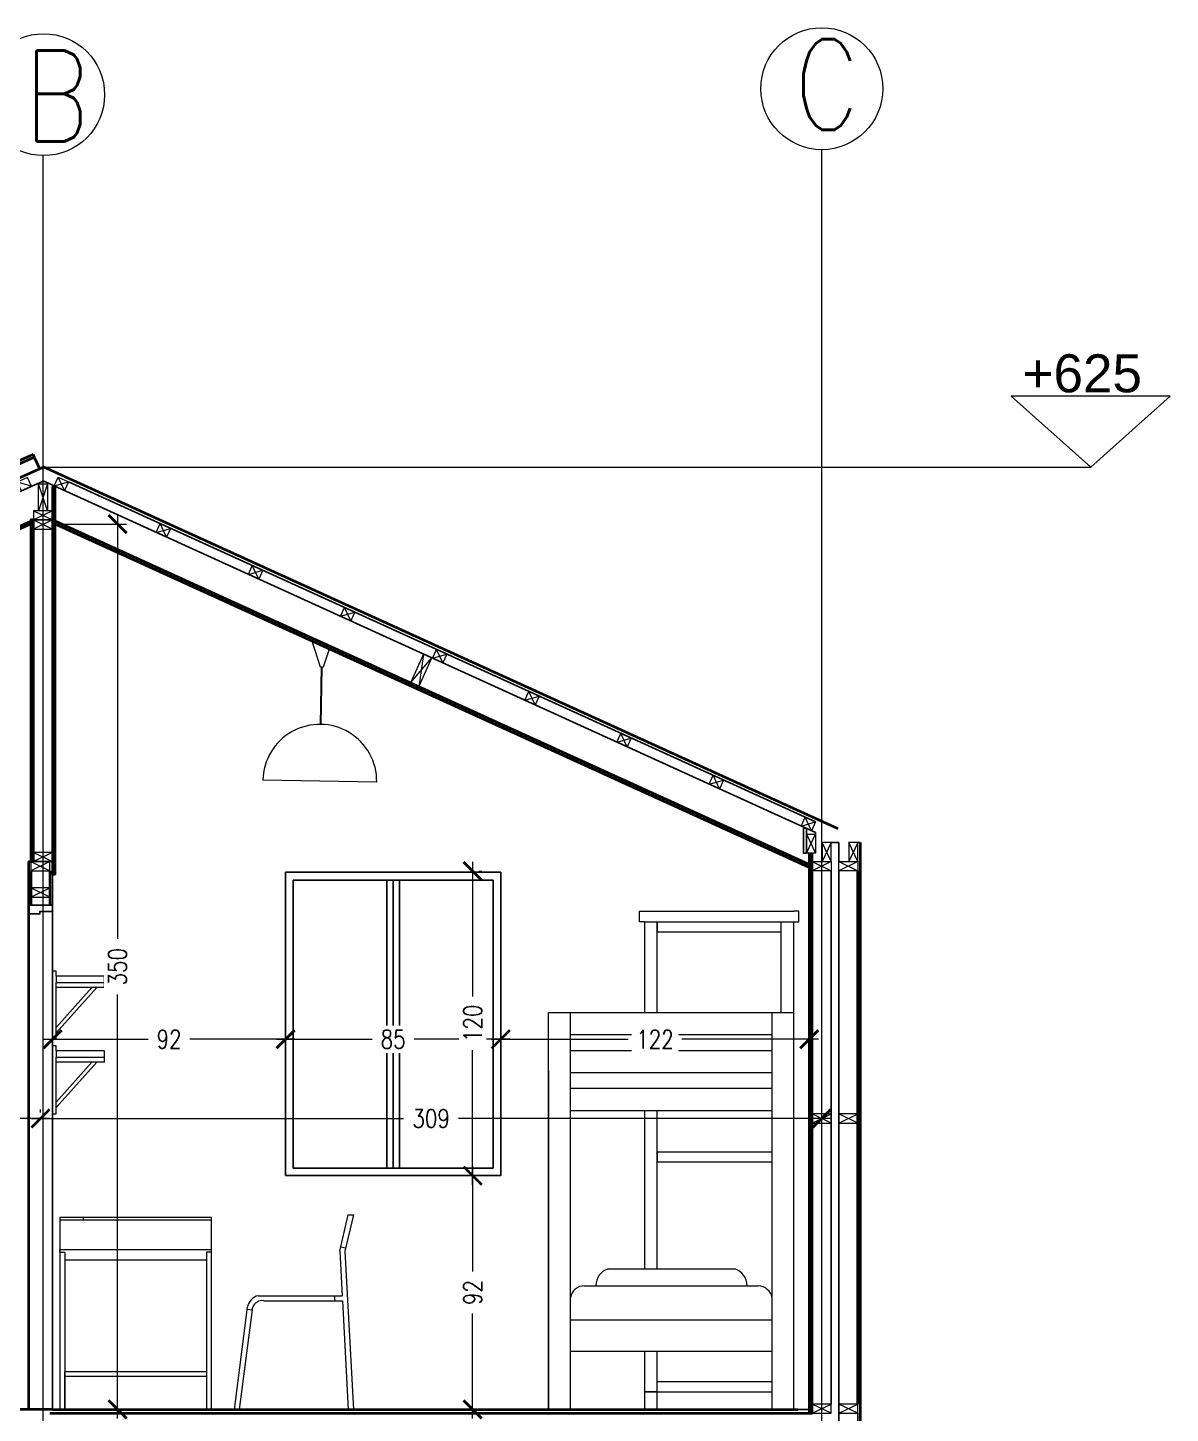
# Model space of a CAD drawing. Header units: centimetres. Extents: x 891 to 3096, y 669 to 2470.
# Drawn here: x 1392 to 1844, y 1917 to 2465 of the extents above; entities that cross this region are included whole.
import ezdxf

# ---------------------------------------------------------------- set-up
doc = ezdxf.new("R2010")
doc.units = ezdxf.units.CM
doc.header["$MEASUREMENT"] = 0
doc.layers.get('DEFPOINTS').update_dxf_attribs({"color": 210})
for name, color, linetype, lineweight in [('A-ANNO-DIMS', 3, 'Continuous', 18), ('A-ANNO-SYMB', 3, 'Continuous', 18), ('A-DETL-MCUT', 4, 'Continuous', 25), ('A-ELEV-MBE1', 7, 'Continuous', 35), ('A-ELEV-MBE2', 4, 'Continuous', 25), ('A-FURN', 8, 'Continuous', 18), ('A-SECT-MCUT', 7, 'Continuous', 35), ('A-WALL-STUD', 3, 'Continuous', 18)]:
    doc.layers.add(name, color=color, linetype=linetype, lineweight=lineweight)
doc.styles.add('ARIAL', font='Arial.ttf')
doc.styles.add('E-ROMANS', font='romans.shx', dxfattribs={"width": 0.8})
doc.styles.get("Standard").update_dxf_attribs({"font": 'Arial.ttf'})
doc.dimstyles.new('Copy of TICK_36', dxfattribs={"dimtxt": 3.6, "dimasz": 3.6, "dimexe": 1.8, "dimexo": 1.2, "dimgap": 1.8, "dimtad": 0, "dimdec": 0, "dimzin": 0, "dimdsep": 46, "dimtxsty": 'ARIAL', "dimblk": 'ARCHTICK', "dimblk1": 'ARCHTICK', "dimblk2": 'ARCHTICK', "dimcen": 1.8, "dimdle": 1.8, "dimclrd": 256, "dimclre": 256, "dimclrt": 256, "dimadec": 0, "dimazin": 0, "dimtfac": 1, "dimtdec": 0, "dimtmove": 1, "dimatfit": 3, "dimldrblk": 'OPEN90', "dimfxl": 1, "dimtfill": 1, "dimtolj": 1, "dimtzin": 0, "dimlwd": -1, "dimlwe": -1, "dimarcsym": 0})

# ---------------------------------------------------------------- blocks, each defined once
blk = doc.blocks.new('_ArchTick')
at = {"color": 0, "linetype": 'ByBlock', "const_width": 0.15}
blk.add_lwpolyline([(-0.5, -0.5), (0.5, 0.5)], dxfattribs=at)
blk = doc.blocks.new('*D56')
at = {"layer": 'A-ANNO-DIMS', "transparency": 16777216}
for p, q in [((1307.59, 2033.96), (1345.96, 2033.96)), ((1311.19, 2036.36), (1311.19, 2037.56)), ((1400.85, 2033.96), (1362.48, 2033.96)), ((1397.25, 2036.36), (1397.25, 2037.56))]:
    blk.add_line(p, q, dxfattribs=at)
at = {"layer": 'DEFPOINTS', "color": 0, "transparency": 16777216}
for p in [(1311.19, 2033.96), (1311.19, 2033.96), (1397.25, 2033.96)]:
    blk.add_point(p, dxfattribs=at)
at = {"layer": 'A-ANNO-DIMS', "transparency": 16777216, "xscale": 7.2, "yscale": 7.2, "zscale": 7.2, "rotation": 180}
blk.add_blockref('_ArchTick', (1311.19, 2033.96), dxfattribs=at)
at = {"layer": 'A-ANNO-DIMS', "transparency": 16777216, "xscale": 7.2, "yscale": 7.2, "zscale": 7.2}
blk.add_blockref('_ArchTick', (1397.25, 2033.96), dxfattribs=at)
at = {"layer": 'A-ANNO-DIMS', "transparency": 16777216, "insert": (1354.22, 2033.96), "char_height": 7.2, "attachment_point": 5, "style": 'E-ROMANS', "bg_fill": 3, "box_fill_scale": 1.25, "bg_fill_color": 256, "bg_fill_true_color": 13158600, "bg_fill_transparency": 0}
blk.add_mtext('\\A1;86', dxfattribs=at)
blk = doc.blocks.new('_Open90')
at = {"color": 0, "linetype": 'ByBlock', "lineweight": -2}
for p, q in [((0, 0), (-1, 0)), ((-0.5, 0.5), (0, 0)), ((0, 0), (-0.5, -0.5))]:
    blk.add_line(p, q, dxfattribs=at)
blk = doc.blocks.new('*D57')
at = {"layer": 'A-ANNO-DIMS', "transparency": 16777216}
for p, q in [((1393.65, 2033.96), (1540.85, 2033.96)), ((1397.25, 2036.36), (1397.25, 2037.56)), ((1709.79, 2033.96), (1562.59, 2033.96)), ((1706.19, 2036.36), (1706.19, 2037.56))]:
    blk.add_line(p, q, dxfattribs=at)
at = {"layer": 'DEFPOINTS', "color": 0, "transparency": 16777216}
for p in [(1397.25, 2033.96), (1706.19, 2033.96), (1706.19, 2033.96)]:
    blk.add_point(p, dxfattribs=at)
at = {"layer": 'A-ANNO-DIMS', "transparency": 16777216, "xscale": 7.2, "yscale": 7.2, "zscale": 7.2, "rotation": 180}
blk.add_blockref('_ArchTick', (1397.25, 2033.96), dxfattribs=at)
at = {"layer": 'A-ANNO-DIMS', "transparency": 16777216, "xscale": 7.2, "yscale": 7.2, "zscale": 7.2}
blk.add_blockref('_ArchTick', (1706.19, 2033.96), dxfattribs=at)
at = {"layer": 'A-ANNO-DIMS', "transparency": 16777216, "insert": (1551.72, 2033.96), "char_height": 7.2, "attachment_point": 5, "style": 'E-ROMANS', "bg_fill": 3, "box_fill_scale": 1.25, "bg_fill_color": 256, "bg_fill_true_color": 13158600, "bg_fill_transparency": 0}
blk.add_mtext('\\A1;309', dxfattribs=at)
blk = doc.blocks.new('*D62')
at = {"layer": 'A-ANNO-DIMS', "transparency": 16777216}
for p, q in [((1405.41, 2269.02), (1431.33, 2269.02)), ((1427.73, 2272.62), (1427.73, 2104.96)), ((1427.73, 1915.28), (1427.73, 2082.94)), ((1404.41, 1918.88), (1431.33, 1918.88))]:
    blk.add_line(p, q, dxfattribs=at)
at = {"layer": 'DEFPOINTS', "color": 0, "transparency": 16777216}
for p in [(1403.01, 2269.02), (1427.73, 2269.02), (1402.01, 1918.88)]:
    blk.add_point(p, dxfattribs=at)
at = {"layer": 'A-ANNO-DIMS', "transparency": 16777216, "xscale": 7.2, "yscale": 7.2, "zscale": 7.2}
for p, rotation in [((1427.73, 2269.02), 90), ((1427.73, 1918.88), 270)]:
    blk.add_blockref('_ArchTick', p, dxfattribs=dict(at, rotation=rotation))
at = {"layer": 'A-ANNO-DIMS', "transparency": 16777216, "insert": (1427.73, 2093.95), "char_height": 7.2, "attachment_point": 5, "rotation": 90, "style": 'E-ROMANS', "bg_fill": 3, "box_fill_scale": 1.25, "bg_fill_color": 256, "bg_fill_true_color": 13158600, "bg_fill_transparency": 0}
blk.add_mtext('\\A1;350', dxfattribs=at)
blk = doc.blocks.new('*D63')
at = {"layer": 'A-ANNO-DIMS', "transparency": 16777216}
for p, q in [((1402.01, 2067.69), (1402.01, 2068.89)), ((1494.17, 2067.69), (1494.17, 2068.89)), ((1398.41, 2065.29), (1439.83, 2065.29)), ((1497.77, 2065.29), (1456.35, 2065.29))]:
    blk.add_line(p, q, dxfattribs=at)
at = {"layer": 'DEFPOINTS', "color": 0, "transparency": 16777216}
for p in [(1402.01, 2065.29), (1494.17, 2065.29), (1494.17, 2065.29)]:
    blk.add_point(p, dxfattribs=at)
at = {"layer": 'A-ANNO-DIMS', "transparency": 16777216, "xscale": 7.2, "yscale": 7.2, "zscale": 7.2, "rotation": 180}
blk.add_blockref('_ArchTick', (1402.01, 2065.29), dxfattribs=at)
at = {"layer": 'A-ANNO-DIMS', "transparency": 16777216, "xscale": 7.2, "yscale": 7.2, "zscale": 7.2}
blk.add_blockref('_ArchTick', (1494.17, 2065.29), dxfattribs=at)
at = {"layer": 'A-ANNO-DIMS', "transparency": 16777216, "insert": (1448.09, 2065.29), "char_height": 7.2, "attachment_point": 5, "style": 'E-ROMANS', "bg_fill": 3, "box_fill_scale": 1.25, "bg_fill_color": 256, "bg_fill_true_color": 13158600, "bg_fill_transparency": 0}
blk.add_mtext('\\A1;92', dxfattribs=at)
blk = doc.blocks.new('*D64')
at = {"layer": 'A-ANNO-DIMS', "transparency": 16777216}
for p, q in [((1494.17, 2067.69), (1494.17, 2068.89)), ((1579.24, 2066.07), (1579.24, 2068.89)), ((1490.57, 2065.29), (1528.44, 2065.29)), ((1582.84, 2065.29), (1544.97, 2065.29))]:
    blk.add_line(p, q, dxfattribs=at)
at = {"layer": 'DEFPOINTS', "color": 0, "transparency": 16777216}
for p in [(1494.17, 2065.29), (1579.24, 2065.29), (1579.24, 2063.67)]:
    blk.add_point(p, dxfattribs=at)
at = {"layer": 'A-ANNO-DIMS', "transparency": 16777216, "xscale": 7.2, "yscale": 7.2, "zscale": 7.2, "rotation": 180}
blk.add_blockref('_ArchTick', (1494.17, 2065.29), dxfattribs=at)
at = {"layer": 'A-ANNO-DIMS', "transparency": 16777216, "xscale": 7.2, "yscale": 7.2, "zscale": 7.2}
blk.add_blockref('_ArchTick', (1579.24, 2065.29), dxfattribs=at)
at = {"layer": 'A-ANNO-DIMS', "transparency": 16777216, "insert": (1536.7, 2065.29), "char_height": 7.2, "attachment_point": 5, "style": 'E-ROMANS', "bg_fill": 3, "box_fill_scale": 1.25, "bg_fill_color": 256, "bg_fill_true_color": 13158600, "bg_fill_transparency": 0}
blk.add_mtext('\\A1;85', dxfattribs=at)
blk = doc.blocks.new('*D65')
at = {"layer": 'A-ANNO-DIMS', "transparency": 16777216}
for p, q in [((1579.24, 2067.69), (1579.24, 2068.89)), ((1701.24, 2067.69), (1701.24, 2068.89)), ((1575.64, 2065.29), (1629.64, 2065.29)), ((1704.84, 2065.29), (1650.83, 2065.29))]:
    blk.add_line(p, q, dxfattribs=at)
at = {"layer": 'DEFPOINTS', "color": 0, "transparency": 16777216}
for p in [(1579.24, 2065.29), (1701.24, 2065.29), (1701.24, 2065.29)]:
    blk.add_point(p, dxfattribs=at)
at = {"layer": 'A-ANNO-DIMS', "transparency": 16777216, "xscale": 7.2, "yscale": 7.2, "zscale": 7.2, "rotation": 180}
blk.add_blockref('_ArchTick', (1579.24, 2065.29), dxfattribs=at)
at = {"layer": 'A-ANNO-DIMS', "transparency": 16777216, "xscale": 7.2, "yscale": 7.2, "zscale": 7.2}
blk.add_blockref('_ArchTick', (1701.24, 2065.29), dxfattribs=at)
at = {"layer": 'A-ANNO-DIMS', "transparency": 16777216, "insert": (1640.24, 2065.29), "char_height": 7.2, "attachment_point": 5, "style": 'E-ROMANS', "bg_fill": 3, "box_fill_scale": 1.25, "bg_fill_color": 256, "bg_fill_true_color": 13158600, "bg_fill_transparency": 0}
blk.add_mtext('\\A1;122', dxfattribs=at)
blk = doc.blocks.new('*D67')
at = {"layer": 'A-ANNO-DIMS', "transparency": 16777216}
for p, q in [((1568.12, 2014.95), (1568.12, 1973.38)), ((1570.52, 2011.35), (1571.72, 2011.35)), ((1568.12, 1915.28), (1568.12, 1956.85)), ((1570.52, 1918.88), (1571.72, 1918.88))]:
    blk.add_line(p, q, dxfattribs=at)
at = {"layer": 'DEFPOINTS', "color": 0, "transparency": 16777216}
for p in [(1568.12, 2011.35), (1568.12, 1918.88), (1568.12, 1918.88)]:
    blk.add_point(p, dxfattribs=at)
at = {"layer": 'A-ANNO-DIMS', "transparency": 16777216, "xscale": 7.2, "yscale": 7.2, "zscale": 7.2}
for p, rotation in [((1568.12, 2011.35), 90), ((1568.12, 1918.88), 270)]:
    blk.add_blockref('_ArchTick', p, dxfattribs=dict(at, rotation=rotation))
at = {"layer": 'A-ANNO-DIMS', "transparency": 16777216, "insert": (1568.12, 1965.11), "char_height": 7.2, "attachment_point": 5, "rotation": 90, "style": 'E-ROMANS', "bg_fill": 3, "box_fill_scale": 1.25, "bg_fill_color": 256, "bg_fill_true_color": 13158600, "bg_fill_transparency": 0}
blk.add_mtext('\\A1;92', dxfattribs=at)
blk = doc.blocks.new('*D68')
at = {"layer": 'A-ANNO-DIMS', "transparency": 16777216}
for p, q in [((1568.12, 2135.41), (1568.12, 2082.17)), ((1570.52, 2131.81), (1571.72, 2131.81)), ((1568.12, 2007.75), (1568.12, 2060.98)), ((1570.52, 2011.35), (1571.72, 2011.35))]:
    blk.add_line(p, q, dxfattribs=at)
at = {"layer": 'DEFPOINTS', "color": 0, "transparency": 16777216}
for p in [(1568.12, 2131.81), (1568.12, 2131.81), (1568.12, 2011.35)]:
    blk.add_point(p, dxfattribs=at)
at = {"layer": 'A-ANNO-DIMS', "transparency": 16777216, "xscale": 7.2, "yscale": 7.2, "zscale": 7.2}
for p, rotation in [((1568.12, 2131.81), 90), ((1568.12, 2011.35), 270)]:
    blk.add_blockref('_ArchTick', p, dxfattribs=dict(at, rotation=rotation))
at = {"layer": 'A-ANNO-DIMS', "transparency": 16777216, "insert": (1568.12, 2071.58), "char_height": 7.2, "attachment_point": 5, "rotation": 90, "style": 'E-ROMANS', "bg_fill": 3, "box_fill_scale": 1.25, "bg_fill_color": 256, "bg_fill_true_color": 13158600, "bg_fill_transparency": 0}
blk.add_mtext('\\A1;120', dxfattribs=at)

msp = doc.modelspace()

# ---------------------------------------------------------------- linework, layer by layer
for p, q in [((1393.5, 2121.53), (1393.5, 2131.94)), ((1401, 2125.13), (1401, 2131.94)), ((1402.01, 2092.24), (1402.01, 2070.74)), ((1402.01, 2065.29), (1402.01, 2070.74)), ((1402.01, 2062.71), (1402.01, 2041.21)), ((1402.01, 2035.77), (1402.01, 2041.21)), ((1404.87, 1918.88), (1406.87, 1918.88)), ((1462.87, 1918.88), (1464.87, 1918.88)), ((1473.96, 1918.88), (1475.96, 1918.88)), ((1518.95, 1918.88), (1520.96, 1918.88)), ((1598.11, 1918.88), (1606.82, 1918.88)), ((1636.11, 1918.88), (1641.11, 1918.88)), ((1640.02, 1918.88), (1699.02, 1918.88)), ((1686.62, 1918.88), (1695.11, 1918.88)), ((1694.02, 1918.88), (1699.02, 1918.88))]:
    msp.add_line(p, q)
at = {"color": 0}
for q in [(1696.68, 1918.88), (1701.24, 1918.88)]:
    msp.add_line((1696.68, 1918.88), q, dxfattribs=at)
at = {"layer": 'A-ANNO-DIMS'}
msp.add_line((1398.26, 2291.55), (1812.51, 2291.55), dxfattribs=at)
msp.add_lwpolyline([(1781.03, 2319.53), (1812.51, 2291.55), (1843.99, 2319.53)], close=True, dxfattribs=at)
at = {"layer": 'A-ANNO-SYMB'}
for centre in [(1398.51, 2438.81), (1706.19, 2441.17)]:
    msp.add_circle(centre, 24.11, dxfattribs=at)
at = {"layer": 'A-DETL-MCUT'}
for p, q in [((1721.36, 2143.05), (1720.45, 2143.05)), ((1402.01, 1918.88), (1402.01, 2130.54)), ((1392.5, 1918.88), (1392.5, 2118.34))]:
    msp.add_line(p, q, dxfattribs=at)
msp.add_lwpolyline([(1698.94, 2148.74), (1700.14, 2148.74), (1700.14, 2138.84), (1698.94, 2138.84)], close=True, dxfattribs=at)
for points in [[(1402.01, 2118.34), (1402.01, 2115.84), (1397, 2115.84), (1397, 2114.84), (1392.5, 2114.84), (1392.5, 2118.34), (1402.01, 2118.34)], [(1720.45, 1917.37), (1720.45, 1901.36)]]:
    msp.add_lwpolyline(points, dxfattribs=at)
at = {"layer": 'A-ELEV-MBE1', "color": 0}
for q in [(1388.21, 2293.81), (1394.8, 2295.48)]:
    msp.add_line((1394.33, 2296.54), q, dxfattribs=at)
for points in [[(1096.32, 2161.9), (1394.8, 2295.48)], [(1394.8, 2295.48), (1396.84, 2290.92)]]:
    msp.add_lwpolyline(points, dxfattribs=at)
at = {"layer": 'A-ELEV-MBE2'}
for p, q in [((1408.36, 2285.68), (1703.72, 2151.2)), ((1703.74, 2146.35), (1703.74, 2147.01)), ((1709.95, 2143.05), (1712.95, 2143.05)), ((1712.95, 2143.05), (1712.95, 2135.54)), ((1709.95, 1920.98), (1709.95, 2131.94)), ((1712.95, 2131.94), (1712.94, 1669.18)), ((1494.17, 2121.05), (1494.17, 2131.37)), ((1494.17, 2131.37), (1579.24, 2131.37)), ((1497.17, 2121.05), (1497.17, 2128.24)), ((1497.17, 2128.24), (1576.23, 2128.24)), ((1534.2, 2121.05), (1534.2, 2128.24)), ((1536.7, 2121.05), (1536.7, 2128.24)), ((1539.2, 2121.05), (1539.2, 2128.24)), ((1576.23, 2121.05), (1576.23, 2128.24)), ((1579.24, 2131.37), (1579.24, 2121.05)), ((1494.17, 2011.35), (1494.17, 2121.05)), ((1497.17, 2121.05), (1497.17, 2014.35)), ((1534.2, 2014.35), (1534.2, 2121.05)), ((1536.7, 2014.35), (1536.7, 2121.05)), ((1539.2, 2014.35), (1539.2, 2121.05)), ((1576.23, 2121.05), (1576.23, 2014.35)), ((1579.24, 2011.35), (1579.24, 2121.05)), ((1494.17, 2011.35), (1579.24, 2011.35)), ((1576.23, 2014.35), (1497.17, 2014.35))]:
    msp.add_line(p, q, dxfattribs=at)
for points in [[(1084.96, 2145.84), (1398.26, 2286.03)], [(1703.74, 2147.01), (1398.26, 2286.1)]]:
    msp.add_lwpolyline(points, dxfattribs=at)
at = {"layer": 'A-FURN', "color": 8}
for p, q in [((1507.96, 2212.41), (1504.66, 2222.72)), ((1511.37, 2219.52), (1508.99, 2212.39)), ((1507.94, 2189.81), (1508.32, 2212.41)), ((1508.47, 2212.4), (1507.96, 2212.41)), ((1507.96, 2212.41), (1508.47, 2212.4)), ((1508.24, 2189.8), (1508.62, 2212.4)), ((1508.47, 2212.4), (1508.99, 2212.39)), ((1530.21, 2166.93), (1485.21, 2167.69))]:
    msp.add_line(p, q, dxfattribs=at)
at = {"layer": 'A-FURN'}
for p, q in [((1634.11, 2111.76), (1634.11, 2115.88)), ((1634.11, 2115.88), (1695.11, 2115.88)), ((1697.11, 2115.88), (1695.11, 2115.88)), ((1697.11, 2111.76), (1697.11, 2115.88)), ((1636.11, 2111.76), (1634.11, 2111.76)), ((1636.11, 2111.76), (1636.11, 2075.88)), ((1636.11, 2111.76), (1695.11, 2111.76)), ((1641.11, 2075.88), (1641.11, 2111.76)), ((1641.11, 2111.76), (1641.11, 2107.76)), ((1690.11, 2075.88), (1690.11, 2111.76)), ((1695.11, 1918.88), (1695.11, 2111.76)), ((1695.11, 2111.76), (1697.11, 2111.76)), ((1641.11, 2107.76), (1690.11, 2107.76)), ((1403.51, 2092.24), (1402.01, 2092.24)), ((1403.51, 2090.24), (1403.51, 2092.24)), ((1422.51, 2090.24), (1403.51, 2090.24)), ((1403.51, 2090.24), (1403.51, 2087.74)), ((1403.51, 2087.74), (1422.51, 2087.74)), ((1403.51, 2070.74), (1403.51, 2087.74)), ((1422.51, 2085.74), (1422.51, 2090.24)), ((1422.51, 2085.74), (1403.51, 2085.74)), ((1419.51, 2085.74), (1403.51, 2067.81)), ((1417.57, 2085.74), (1403.51, 2069.98)), ((1598.11, 1918.88), (1598.11, 2075.88)), ((1598.11, 2075.88), (1695.11, 2075.88)), ((1606.82, 1918.88), (1606.82, 2075.88)), ((1686.62, 1918.88), (1686.62, 2075.88)), ((1695.11, 1918.88), (1695.11, 2075.88)), ((1403.51, 2065.29), (1403.51, 2070.74)), ((1606.82, 2067.17), (1686.62, 2067.17)), ((1636.11, 2067.17), (1636.11, 2060.88)), ((1641.11, 2060.88), (1641.11, 2067.17)), ((1402.01, 2065.29), (1403.51, 2065.29)), ((1403.51, 2062.71), (1402.01, 2062.71)), ((1403.51, 2060.71), (1403.51, 2062.71)), ((1422.51, 2060.71), (1403.51, 2060.71)), ((1403.51, 2060.71), (1403.51, 2058.21)), ((1422.51, 2056.21), (1422.51, 2060.71)), ((1606.82, 2060.88), (1686.62, 2060.88)), ((1403.51, 2058.21), (1422.51, 2058.21)), ((1403.51, 2041.21), (1403.51, 2058.21)), ((1422.51, 2056.21), (1403.51, 2056.21)), ((1419.51, 2056.21), (1403.51, 2038.28)), ((1417.57, 2056.21), (1403.51, 2040.46)), ((1598.11, 2052.84), (1598.11, 1918.88)), ((1606.82, 2052.17), (1686.62, 2052.17)), ((1606.82, 2045.88), (1686.62, 2045.88)), ((1403.51, 2035.77), (1403.51, 2041.21)), ((1402.01, 2035.77), (1403.51, 2035.77)), ((1606.82, 2037.17), (1686.62, 2037.17)), ((1636.11, 2037.17), (1636.11, 1974.52)), ((1641.11, 1974.52), (1641.11, 2037.17)), ((1641.11, 2020.82), (1686.62, 2020.82)), ((1641.11, 2020.82), (1641.11, 2016.82)), ((1641.11, 2016.82), (1686.62, 2016.82)), ((1404.87, 1994.88), (1464.87, 1994.88)), ((1404.87, 1994.88), (1404.87, 1918.88)), ((1404.87, 1994.88), (1404.87, 1993.88)), ((1414.3, 1993.88), (1414.3, 1994.88)), ((1464.87, 1918.88), (1464.87, 1994.88)), ((1515.63, 1981.48), (1518.93, 1995.88)), ((1520.96, 1995.88), (1517.61, 1981.51)), ((1518.93, 1995.88), (1520.96, 1995.88)), ((1404.87, 1993.88), (1464.87, 1993.88)), ((1404.87, 1981.11), (1404.87, 1982.11)), ((1404.87, 1982.11), (1464.87, 1982.11)), ((1404.87, 1981.11), (1406.87, 1981.11)), ((1406.87, 1981.11), (1406.87, 1918.88)), ((1406.87, 1981.11), (1406.87, 1978.11)), ((1406.87, 1978.11), (1462.87, 1978.11)), ((1464.87, 1981.11), (1462.87, 1981.11)), ((1462.87, 1981.11), (1462.87, 1918.88)), ((1515.63, 1981.48), (1516.54, 1963.88)), ((1516.04, 1983.25), (1517.92, 1982.85)), ((1517.61, 1981.51), (1520.96, 1918.88)), ((1621.82, 1974.52), (1671.62, 1974.52)), ((1612.41, 1967.76), (1681.07, 1967.76)), ((1483.38, 1963.88), (1516.54, 1963.88)), ((1485.52, 1961.88), (1516.65, 1961.88)), ((1513.44, 1963.88), (1513.58, 1961.88)), ((1516.65, 1961.88), (1518.95, 1918.88)), ((1473.96, 1918.88), (1479.08, 1959.36)), ((1475.96, 1918.88), (1481.18, 1959.36)), ((1478.98, 1958.56), (1481.05, 1958.33)), ((1606.82, 1954.32), (1686.62, 1954.32)), ((1606.82, 1941.91), (1686.62, 1941.91)), ((1636.11, 1941.91), (1636.11, 1918.88)), ((1641.11, 1925.88), (1641.11, 1941.91)), ((1406.87, 1918.88), (1406.87, 1933.88)), ((1406.87, 1933.88), (1462.87, 1933.88)), ((1462.87, 1931.88), (1406.87, 1931.88)), ((1462.87, 1933.88), (1462.87, 1931.88)), ((1641.11, 1925.88), (1641.11, 1929.88)), ((1641.11, 1929.88), (1686.62, 1929.88)), ((1641.11, 1925.88), (1636.11, 1925.88)), ((1636.11, 1925.88), (1686.62, 1925.88)), ((1641.11, 1918.88), (1641.11, 1925.88)), ((1695.11, 1918.88), (1695.11, 1925.88))]:
    msp.add_line(p, q, dxfattribs=at)
at = {"layer": 'A-FURN', "color": 8}
msp.add_arc((1507.71, 2167.31), 22.5, 359.0278, 179.0278, dxfattribs=at)
at = {"layer": 'A-FURN'}
for centre, radius, start, end in [((1623.89, 1967.76), 7.07, 107.0357, 180), ((1669.8, 1967.94), 6.82, 358.4402, 74.524), ((1612.25, 1962.26), 5.5, 88.3647, 171.3133), ((1680.88, 1961.89), 5.87, 11.7843, 88.169), ((1484.57, 1958.43), 5.57, 102.3522, 170.3543), ((1484.91, 1957.92), 4, 81.2769, 158.8826)]:
    msp.add_arc(centre, radius, start, end, dxfattribs=at)
at = {"layer": 'A-SECT-MCUT', "color": 0}
for p, q in [((1403.01, 2283.86), (1402.01, 2283.86)), ((1392.5, 2135.54), (1393.5, 2135.54))]:
    msp.add_line(p, q, dxfattribs=at)
at = {"layer": 'A-SECT-MCUT'}
for p, q in [((1721.36, 2143.05), (1721.36, 1669.18)), ((1392.5, 2135.54), (1392.5, 1918.88)), ((1393.5, 2131.94), (1393.5, 2118.34)), ((1401, 2131.94), (1401, 2118.34)), ((1720.45, 1920.98), (1720.45, 2131.94)), ((1402.01, 1918.88), (1090.07, 1918.88)), ((1402.01, 1918.88), (1696.68, 1918.88)), ((1401, 1917.44), (1701.23, 1917.44))]:
    msp.add_line(p, q, dxfattribs=at)
for points in [[(1078.85, 2148.61), (1398.26, 2291.55)], [(1712.73, 2148.43), (1398.26, 2291.63)], [(1402.01, 2283.86), (1402.01, 2130.54), (1403.01, 2130.54), (1403.01, 2283.86)], [(1238.2, 2200.71), (1393.5, 2270.2)], [(1315.94, 2234.4), (1393.5, 2269.1)], [(1701.24, 2134.4), (1403.01, 2270.19)], [(1701.24, 2133.24), (1403.01, 2269.02)], [(1701.24, 2138.84), (1701.24, 1917.37), (1702.44, 1917.37), (1702.44, 2138.84)]]:
    msp.add_lwpolyline(points, dxfattribs=at)
msp.add_lwpolyline([(1394.5, 2135.54), (1394.5, 2270.65), (1393.5, 2270.65), (1393.5, 2135.54)], close=True, dxfattribs=at)
at = {"layer": 'A-WALL-STUD'}
for p, q in [((1393.69, 2283.99), (1388.03, 2285.62)), ((1400.06, 2274.25), (1396.45, 2284.91)), ((1400.06, 2284.91), (1396.45, 2274.25)), ((1402.69, 2284.08), (1408.36, 2285.68)), ((1406.78, 2282.22), (1404.26, 2287.54)), ((1402.01, 2274.25), (1394.5, 2270.65)), ((1394.5, 2274.25), (1402.01, 2270.65)), ((1402.01, 2270.65), (1394.5, 2267.04)), ((1394.5, 2270.65), (1402.01, 2267.04)), ((1447.11, 2263.85), (1444.59, 2269.18)), ((1443.02, 2265.72), (1448.69, 2267.32)), ((1483.55, 2247.27), (1481.02, 2252.59)), ((1479.45, 2249.13), (1485.12, 2250.73)), ((1519.98, 2230.68), (1517.46, 2236.01)), ((1515.88, 2232.54), (1521.56, 2234.14)), ((1556.41, 2214.09), (1553.89, 2219.42)), ((1543.58, 2206.19), (1552, 2216.1)), ((1548.72, 2217.59), (1546.85, 2204.7)), ((1552.31, 2215.96), (1557.99, 2217.55)), ((1592.84, 2197.5), (1590.32, 2202.83)), ((1588.75, 2199.37), (1594.42, 2200.96)), ((1629.28, 2180.91), (1626.75, 2186.24)), ((1625.18, 2182.78), (1630.85, 2184.37)), ((1661.61, 2166.19), (1667.28, 2167.79)), ((1665.71, 2164.33), (1663.19, 2169.65)), ((1698.04, 2149.6), (1703.72, 2151.2)), ((1702.14, 2147.74), (1699.62, 2153.06)), ((1700.14, 2138.84), (1703.74, 2146.35)), ((1700.14, 2146.35), (1703.74, 2138.84)), ((1709.95, 2135.54), (1706.34, 2143.05)), ((1709.95, 2143.05), (1706.34, 2135.54)), ((1720.45, 2135.54), (1716.85, 2143.05)), ((1720.45, 2143.05), (1716.85, 2135.54)), ((1402.01, 2139.15), (1394.5, 2135.54)), ((1394.5, 2139.15), (1402.01, 2135.54)), ((1401, 2135.54), (1393.5, 2131.94)), ((1393.5, 2135.54), (1401, 2131.94)), ((1702.44, 2135.54), (1709.95, 2131.94)), ((1709.95, 2135.54), (1702.44, 2131.94)), ((1712.95, 2135.54), (1720.45, 2131.94)), ((1720.45, 2135.54), (1712.95, 2131.94)), ((1393.5, 2121.53), (1401, 2125.13)), ((1401, 2121.53), (1393.5, 2125.13)), ((1702.44, 2032.16), (1709.95, 2035.77)), ((1709.95, 2032.16), (1702.44, 2035.77)), ((1712.95, 2032.16), (1720.45, 2035.77)), ((1720.45, 2032.16), (1712.95, 2035.77)), ((1702.44, 1917.37), (1709.95, 1920.98)), ((1709.95, 1917.37), (1702.44, 1920.98)), ((1712.95, 1917.37), (1720.45, 1920.98)), ((1720.45, 1917.37), (1712.95, 1920.98))]:
    msp.add_line(p, q, dxfattribs=at)
for points in [[(1389.58, 2282.15), (1393.69, 2283.99), (1392.14, 2287.46), (1388.03, 2285.62)], [(1396.45, 2284.91), (1400.06, 2284.91), (1400.06, 2274.25), (1396.45, 2274.25)], [(1406.78, 2282.22), (1402.69, 2284.08), (1404.26, 2287.54), (1408.36, 2285.68)], [(1402.01, 2274.25), (1394.5, 2274.25), (1394.5, 2270.65), (1402.01, 2270.65)], [(1402.01, 2270.65), (1394.5, 2270.65), (1394.5, 2267.04), (1402.01, 2267.04)], [(1447.11, 2263.85), (1443.02, 2265.72), (1444.59, 2269.18), (1448.69, 2267.32)], [(1483.55, 2247.27), (1479.45, 2249.13), (1481.02, 2252.59), (1485.12, 2250.73)], [(1519.98, 2230.68), (1515.88, 2232.54), (1517.46, 2236.01), (1521.56, 2234.14)], [(1556.41, 2214.09), (1552.31, 2215.96), (1553.89, 2219.42), (1557.99, 2217.55)], [(1552, 2216.1), (1548.72, 2217.59), (1543.58, 2206.19), (1546.85, 2204.7)], [(1592.84, 2197.5), (1588.75, 2199.37), (1590.32, 2202.83), (1594.42, 2200.96)], [(1629.28, 2180.91), (1625.18, 2182.78), (1626.75, 2186.24), (1630.85, 2184.37)], [(1665.71, 2164.33), (1661.61, 2166.19), (1663.19, 2169.65), (1667.28, 2167.79)], [(1702.14, 2147.74), (1698.04, 2149.6), (1699.62, 2153.06), (1703.72, 2151.2)], [(1700.14, 2138.84), (1700.14, 2146.35), (1703.74, 2146.35), (1703.74, 2138.84)], [(1709.95, 2135.54), (1709.95, 2143.05), (1706.34, 2143.05), (1706.34, 2135.54)], [(1720.45, 2135.54), (1720.45, 2143.05), (1716.85, 2143.05), (1716.85, 2135.54)], [(1402.01, 2139.15), (1394.5, 2139.15), (1394.5, 2135.54), (1402.01, 2135.54)], [(1401, 2135.54), (1393.5, 2135.54), (1393.5, 2131.94), (1401, 2131.94)], [(1702.44, 2135.54), (1709.95, 2135.54), (1709.95, 2131.94), (1702.44, 2131.94)], [(1712.95, 2135.54), (1720.45, 2135.54), (1720.45, 2131.94), (1712.95, 2131.94)], [(1393.5, 2121.53), (1401, 2121.53), (1401, 2125.13), (1393.5, 2125.13)], [(1702.44, 2032.16), (1709.95, 2032.16), (1709.95, 2035.77), (1702.44, 2035.77)], [(1712.95, 2032.16), (1720.45, 2032.16), (1720.45, 2035.77), (1712.95, 2035.77)], [(1702.44, 1917.37), (1709.95, 1917.37), (1709.95, 1920.98), (1702.44, 1920.98)], [(1712.95, 1917.37), (1720.45, 1917.37), (1720.45, 1920.98), (1712.95, 1920.98)]]:
    msp.add_lwpolyline(points, close=True, dxfattribs=at)

# ---------------------------------------------------------------- texts
at = {"layer": 'A-ANNO-DIMS'}
msp.add_text('+625', height=15.013, dxfattribs=at).set_placement((1785.56, 2321.11))
at = {"layer": 'A-ANNO-SYMB', "char_height": 35.9, "attachment_point": 1, "style": 'E-ROMANS'}
for s, insert in [('C', (1695.23, 2460.76)), ('B', (1390.81, 2456.22))]:
    msp.add_mtext_dynamic_manual_height_columns(s, width=37.201, gutter_width=2.5, heights=[0], dxfattribs=dict(at, insert=insert))

# ---------------------------------------------------------------- next in the draw order: dimensions: what is measured, and where the dimension line sits
at = {"layer": 'A-ANNO-DIMS'}
dim = msp.add_linear_dim(base=(1311.19, 2033.96), p1=(1397.25, 2033.96), p2=(1311.19, 2033.96), dimstyle='Copy of TICK_36', override={"dimscale": 2, "dimtxsty": 'E-ROMANS'}, dxfattribs=at)
dim.commit()
dim.dimension.update_dxf_attribs({"geometry": '*D56', "text_midpoint": (1354.22, 2033.96)})
dim = msp.add_linear_dim(base=(1568.12, 1918.88), p1=(1568.12, 2011.35), p2=(1568.12, 1918.88), angle=90, dimstyle='Copy of TICK_36', override={"dimscale": 2, "dimtxsty": 'E-ROMANS'}, dxfattribs=at)
dim.commit()
dim.dimension.update_dxf_attribs({"geometry": '*D67', "text_midpoint": (1568.12, 1965.11)})

# ---------------------------------------------------------------- next in the draw order: dimensions: what is measured, and where the dimension line sits
dim = msp.add_linear_dim(base=(1706.19, 2033.96), p1=(1397.25, 2033.96), p2=(1706.19, 2033.96), dimstyle='Copy of TICK_36', override={"dimscale": 2, "dimtxsty": 'E-ROMANS'}, dxfattribs=at)
dim.commit()
dim.dimension.update_dxf_attribs({"geometry": '*D57', "text_midpoint": (1551.72, 2033.96)})

# ---------------------------------------------------------------- next in the draw order: dimensions: what is measured, and where the dimension line sits
dim = msp.add_linear_dim(base=(1427.73, 2269.02), p1=(1402.01, 1918.88), p2=(1403.01, 2269.02), angle=90, dimstyle='Copy of TICK_36', override={"dimscale": 2, "dimtxsty": 'E-ROMANS'}, dxfattribs=at)
dim.commit()
dim.dimension.update_dxf_attribs({"geometry": '*D62', "text_midpoint": (1427.73, 2093.95)})

# ---------------------------------------------------------------- next in the draw order: dimensions: what is measured, and where the dimension line sits
dim = msp.add_linear_dim(base=(1494.17, 2065.29), p1=(1402.01, 2065.29), p2=(1494.17, 2065.29), dimstyle='Copy of TICK_36', override={"dimscale": 2, "dimtxsty": 'E-ROMANS'}, dxfattribs=at)
dim.commit()
dim.dimension.update_dxf_attribs({"geometry": '*D63', "text_midpoint": (1448.09, 2065.29)})

# ---------------------------------------------------------------- next in the draw order: linework, layer by layer
at = {"layer": 'A-ANNO-SYMB'}
msp.add_line((1398.26, 1518.37), (1398.26, 2414.58), dxfattribs=at)

# ---------------------------------------------------------------- next in the draw order: dimensions: what is measured, and where the dimension line sits
at = {"layer": 'A-ANNO-DIMS'}
dim = msp.add_linear_dim(base=(1579.24, 2065.29), p1=(1494.17, 2065.29), p2=(1579.24, 2063.67), dimstyle='Copy of TICK_36', override={"dimscale": 2, "dimtxsty": 'E-ROMANS'}, dxfattribs=at)
dim.commit()
dim.dimension.update_dxf_attribs({"geometry": '*D64', "text_midpoint": (1536.7, 2065.29)})

# ---------------------------------------------------------------- next in the draw order: dimensions: what is measured, and where the dimension line sits
dim = msp.add_linear_dim(base=(1701.24, 2065.29), p1=(1579.24, 2065.29), p2=(1701.24, 2065.29), dimstyle='Copy of TICK_36', override={"dimscale": 2, "dimtxsty": 'E-ROMANS'}, dxfattribs=at)
dim.commit()
dim.dimension.update_dxf_attribs({"geometry": '*D65', "text_midpoint": (1640.24, 2065.29)})

# ---------------------------------------------------------------- next in the draw order: linework, layer by layer
at = {"layer": 'A-ANNO-SYMB'}
msp.add_line((1706.19, 1520.85), (1706.19, 2417.06), dxfattribs=at)

# ---------------------------------------------------------------- next in the draw order: dimensions: what is measured, and where the dimension line sits
at = {"layer": 'A-ANNO-DIMS'}
dim = msp.add_linear_dim(base=(1568.12, 2131.81), p1=(1568.12, 2011.35), p2=(1568.12, 2131.81), angle=90, dimstyle='Copy of TICK_36', override={"dimscale": 2, "dimtxsty": 'E-ROMANS'}, dxfattribs=at)
dim.commit()
dim.dimension.update_dxf_attribs({"geometry": '*D68', "text_midpoint": (1568.12, 2071.58)})

doc.saveas('drawing.dxf')
